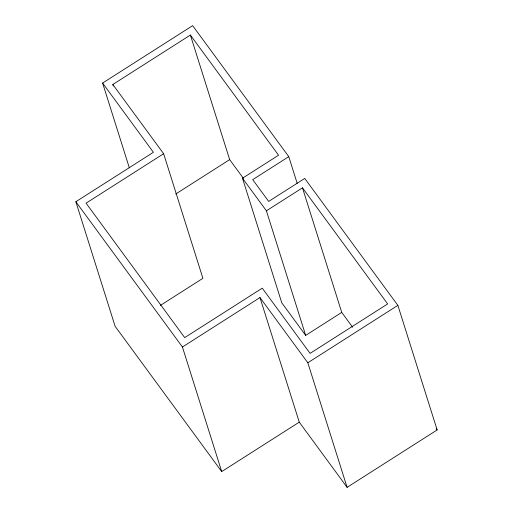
<?xml version="1.0" encoding="UTF-8"?>
<svg xmlns="http://www.w3.org/2000/svg" width="513" height="513" viewBox="0 0 513 513"><rect width="100%" height="100%" fill="white"/><g stroke="black" fill="none" stroke-linecap="round" stroke-linejoin="round"><path stroke-width="0.77" d="M129.359 167.898L102.606 83.061L192.657 25.65L288.774 156.657L297.207 183.404M113.309 86.017L112.828 84.491L190.387 35.051L278.553 155.221L242.489 178.216L281.765 302.792L305.684 335.393L341.748 312.404L302.471 187.822L266.407 210.817L305.684 335.393M221.706 471.588L182.429 347.006L259.982 297.566L299.265 422.148L221.706 471.588L115.13 326.319L75.847 201.737L153.406 152.297L102.606 83.061M112.828 84.491L163.628 153.727L86.069 203.167L184.706 337.612L262.258 288.165L310.096 353.374L387.648 303.927L302.471 187.822M175.715 194.023L229.664 159.626L190.387 35.051M288.774 156.657L252.71 179.646L268.684 201.417L304.741 178.428L397.87 305.363L437.153 429.939L347.102 487.35L299.265 422.148M160.422 305.395L202.904 278.309L163.628 153.727M347.102 487.35L307.819 362.768L397.87 305.363M436.204 428.65L437.153 429.939M229.664 159.626L243.412 178.364M341.748 312.404L352.636 327.243M242.489 178.216L266.407 210.817M259.982 297.566L307.819 362.768M75.847 201.737L182.429 347.006"/></g></svg>
